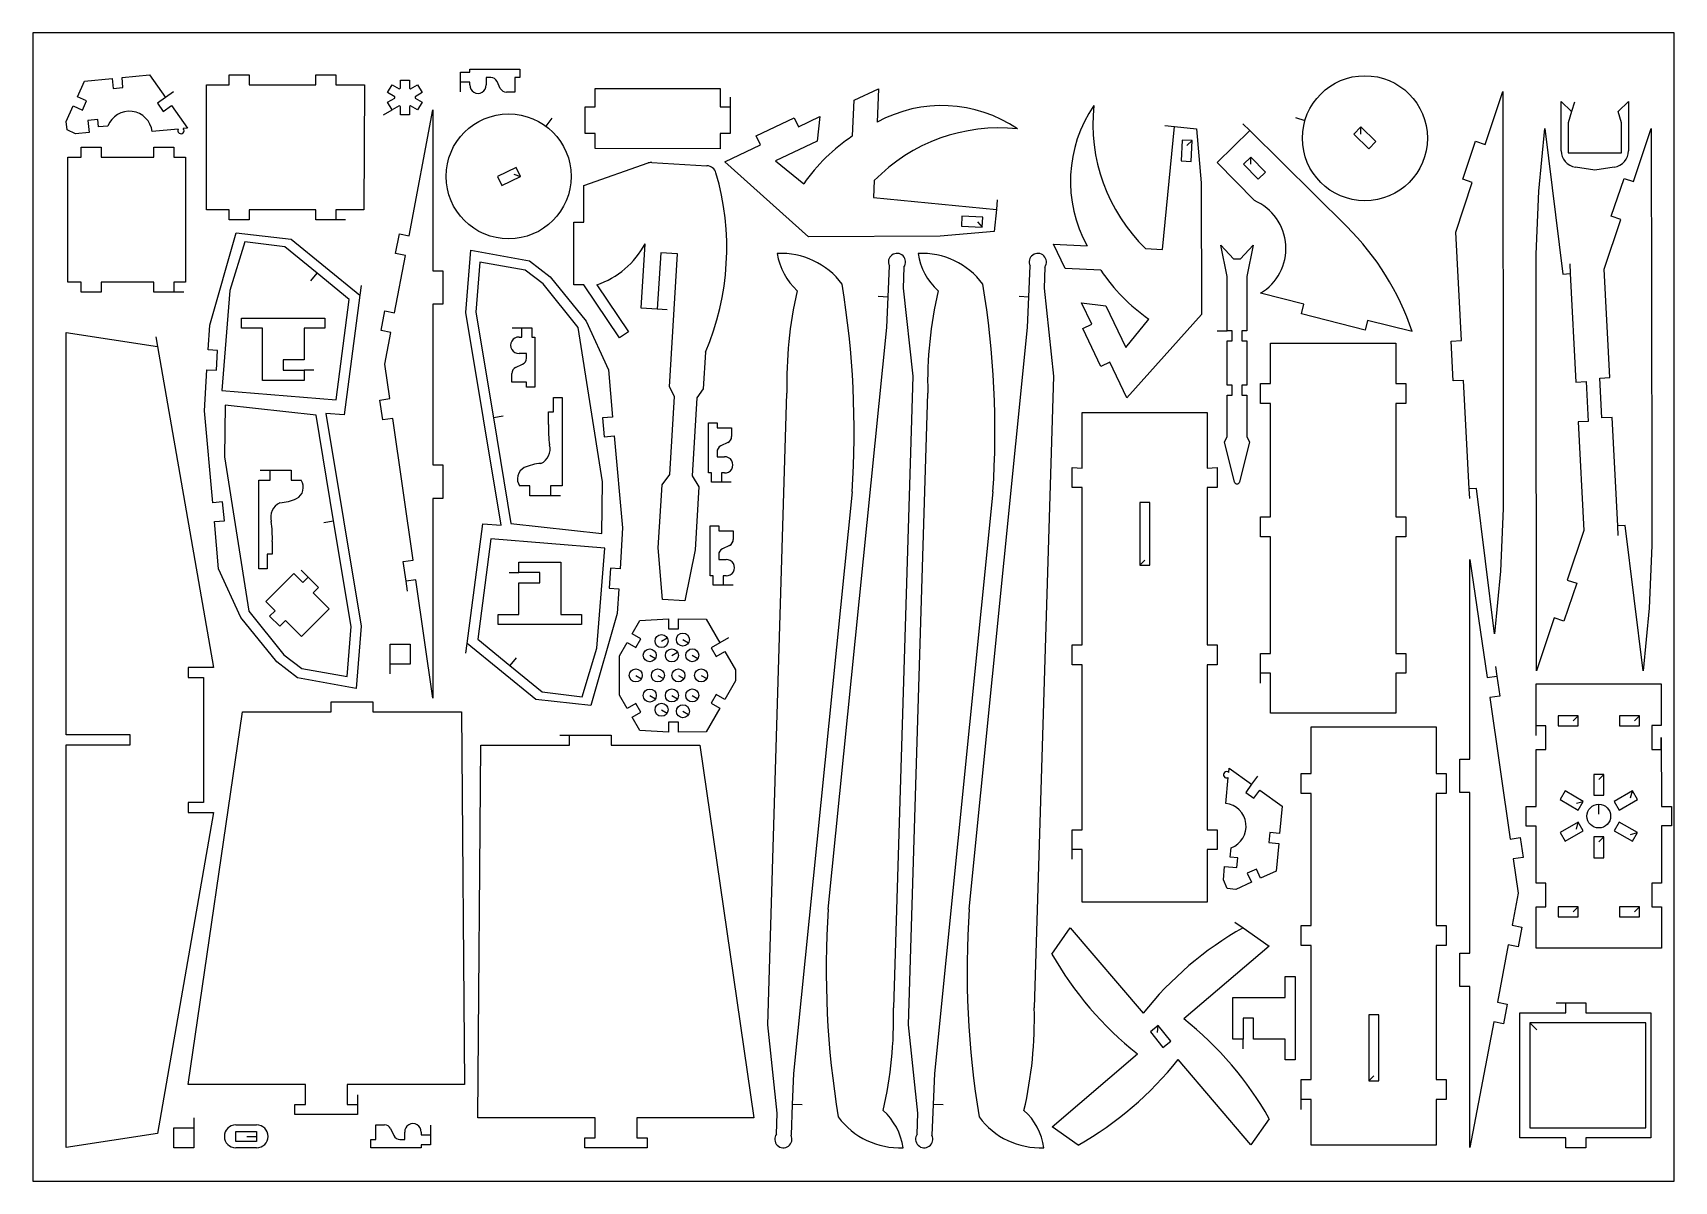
# Model space of a CAD drawing. Extents: x 0 to 500, y 0 to 350.
import ezdxf

# ---------------------------------------------------------------- set-up
doc = ezdxf.new("R2010")
doc.units = 0
doc.header["$MEASUREMENT"] = 0
doc.layers.add('01', color=5, linetype='Continuous')
doc.layers.add('DEFAULT', color=7, linetype='Continuous')

msp = doc.modelspace()

# ---------------------------------------------------------------- linework, layer by layer
at = {"layer": '01'}
msp.add_lwpolyline([(0, 0), (500, 0), (500, 350), (0, 350)], close=True, dxfattribs=at)
at = {"layer": 'DEFAULT'}
for p, q in [((13.5895, 330.5038), (15.7471, 335.2383)), ((15.7471, 335.2383), (24.1347, 336.0459)), ((24.1347, 336.0459), (24.4268, 333.0119)), ((27.1687, 336.338), (35.5563, 337.1458)), ((27.4608, 333.3041), (27.1687, 336.338)), ((35.5563, 337.1458), (40.4495, 330.2856)), ((59.8009, 334.1335), (59.8009, 337.1815)), ((59.8009, 337.1815), (65.8969, 337.1815)), ((65.8969, 337.1815), (65.8969, 334.1335)), ((86.161, 334.1335), (86.161, 337.1815)), ((86.161, 337.1815), (92.257, 337.1815)), ((92.257, 337.1815), (92.257, 334.1335)), ((111.9717, 333.1035), (111.9717, 335.6028)), ((111.9717, 335.6028), (114.7149, 335.6028)), ((114.7149, 335.6028), (114.7149, 333.1035)), ((130.2998, 335.0001), (130.2998, 338.0481)), ((130.2998, 338.0481), (133.143, 338.0481)), ((133.143, 335.0002), (130.2998, 335.0002)), ((130.2998, 332.0001), (130.2998, 335.0001)), ((133.143, 338.0481), (133.143, 338.9165)), ((133.143, 338.9165), (148.3964, 338.9165)), ((133.143, 334.1317), (133.143, 335.0002)), ((139.5669, 336.3528), (138.0893, 336.3528)), ((138.0893, 336.3528), (138.0893, 334.1317)), ((142.4085, 333.0717), (141.4028, 335.1918)), ((148.3964, 336.3528), (146.8724, 336.3528)), ((146.8724, 336.3528), (146.8724, 331.9107)), ((148.3964, 338.9165), (148.3964, 336.3528)), ((16.363, 329.2398), (13.5895, 330.5038)), ((24.4268, 333.0119), (27.4608, 333.3041)), ((40.4495, 330.2857), (37.9681, 328.5157)), ((42.8918, 332.0278), (40.4495, 330.2857)), ((52.8918, 296.0335), (52.8918, 334.1335)), ((52.8918, 334.1335), (59.8009, 334.1335)), ((65.8969, 334.1335), (86.161, 334.1335)), ((92.257, 334.1335), (100.9912, 334.1335)), ((100.9912, 334.1335), (100.8679, 296.0335)), ((108.0868, 331.7761), (109.4584, 334.1518)), ((110.2512, 330.5265), (108.0868, 331.7761)), ((108.0868, 328.874), (110.2512, 330.1236)), ((109.4584, 334.1518), (111.6228, 332.9022)), ((110.2512, 330.1236), (110.2512, 330.5265)), ((111.6228, 332.9022), (111.9717, 333.1035)), ((114.7149, 333.1035), (115.0638, 332.9022)), ((115.0638, 332.9022), (117.2282, 334.1518)), ((118.5998, 331.7761), (116.4354, 330.5265)), ((116.4354, 330.5265), (116.4354, 330.1236)), ((116.4354, 330.1236), (118.5998, 328.874)), ((117.2282, 334.1518), (118.5998, 331.7761)), ((146.8724, 331.9107), (144.2444, 331.9107)), ((171.294, 332.9766), (209.394, 332.9786)), ((171.294, 327.4051), (171.294, 332.9766)), ((209.394, 332.9786), (209.394, 327.4051)), ((212.442, 330.4051), (212.442, 327.4051)), ((250.2337, 329.439), (257.6507, 332.9725)), ((257.6507, 332.9725), (257.1626, 322.7499)), ((442.4019, 315.951), (447.7845, 332.0866)), ((447.7845, 332.0866), (447.9265, 224.0422)), ((10.1678, 322.9958), (12.3255, 327.7303)), ((12.3255, 327.7303), (15.099, 326.4662)), ((15.099, 326.4662), (16.363, 329.2398)), ((37.9681, 328.5157), (39.738, 326.0343)), ((39.738, 326.0343), (42.2195, 327.8043)), ((42.2195, 327.8043), (47.1127, 320.9442)), ((106.8602, 324.9983), (109.4584, 326.4983)), ((109.4584, 326.4983), (108.0868, 328.874)), ((111.6228, 327.7479), (109.4584, 326.4983)), ((111.9717, 327.5465), (111.6228, 327.7479)), ((111.9717, 325.0473), (111.9717, 327.5465)), ((114.7149, 325.0473), (111.9717, 325.0473)), ((114.6498, 288.1617), (121.8943, 326.4798)), ((115.0638, 327.7479), (114.7149, 327.5465)), ((114.7149, 327.5465), (114.7149, 325.0473)), ((117.2282, 326.4983), (115.0638, 327.7479)), ((118.5998, 328.874), (117.2282, 326.4983)), ((121.8943, 326.4798), (121.8943, 277.4394)), ((168.246, 319.2771), (168.246, 327.4051)), ((168.246, 327.4051), (171.294, 327.4051)), ((209.394, 327.4051), (212.442, 327.4051)), ((212.442, 327.4051), (212.442, 319.2771)), ((249.7151, 318.5766), (250.2337, 329.439)), ((465.5997, 314.0728), (465.5997, 329.0311)), ((465.5997, 329.0311), (468.7373, 325.9757)), ((468.7372, 325.9756), (467.7162, 322.5355)), ((469.5908, 328.8516), (468.7372, 325.9756)), ((482.9272, 325.9757), (486.0648, 329.031)), ((483.9482, 322.5356), (482.9272, 325.9757)), ((486.0648, 329.031), (486.0648, 314.0728)), ((10.4187, 320.3909), (10.1678, 322.9958)), ((13.0433, 319.1948), (10.4187, 320.3909)), ((19.8175, 323.5571), (16.7836, 323.265)), ((16.7836, 323.265), (17.1375, 319.589)), ((20.0337, 321.3122), (19.8175, 323.5571)), ((22.8705, 321.5853), (20.0337, 321.3122)), ((44.2554, 320.6691), (36.3323, 319.9062)), ((47.1127, 320.9442), (45.8354, 320.8213)), ((158.0683, 323.9619), (156.2828, 321.5511)), ((220.392, 318.5981), (231.9446, 324.102)), ((231.9446, 324.102), (233.2555, 321.3504)), ((233.2555, 321.3504), (239.7734, 324.4556)), ((239.7734, 324.4556), (238.9015, 317.0165)), ((344.1168, 283.9805), (347.7827, 321.4298)), ((344.797, 321.7222), (347.7827, 321.4299)), ((347.7827, 321.4299), (354.5131, 320.7711)), ((354.5131, 320.7711), (355.932, 304.3244)), ((360.7595, 310.4496), (370.684, 320.1841)), ((368.5511, 322.2938), (370.684, 320.1841)), ((370.684, 320.1841), (400.2506, 290.9405)), ((384.6578, 324.1471), (387.5339, 323.2937)), ((404.5615, 321.3036), (402.4237, 319.131)), ((404.5789, 319.1484), (404.5615, 321.3036)), ((409.0877, 316.8499), (404.5615, 321.3036)), ((458.8037, 301.7247), (460.6352, 320.7965)), ((460.6352, 320.7965), (466.0803, 276.4773)), ((467.7162, 322.5355), (467.7162, 313.4357)), ((483.9482, 313.4357), (483.9482, 322.5356)), ((487.6574, 304.661), (493.0399, 320.7966)), ((493.0399, 320.7966), (493.1819, 212.7522)), ((17.1375, 319.589), (13.0433, 319.1948)), ((14.7445, 312.1482), (14.7445, 315.1962)), ((14.7445, 315.1962), (20.8405, 315.1962)), ((20.8405, 315.1962), (20.8405, 312.1482)), ((36.8541, 312.1482), (36.8541, 315.1962)), ((36.8541, 315.1962), (42.9501, 315.1962)), ((42.9501, 315.1962), (42.9501, 312.1482)), ((171.294, 319.2771), (168.246, 319.2771)), ((171.294, 314.6908), (171.294, 319.2771)), ((212.442, 319.2771), (209.394, 319.2771)), ((209.394, 319.2771), (209.394, 314.6393)), ((210.793, 310.6488), (221.7029, 315.8464)), ((221.7029, 315.8464), (220.392, 318.5981)), ((238.9015, 317.0165), (226.2195, 310.9746)), ((350.0775, 317.2905), (349.7963, 310.9468)), ((353.1225, 317.1556), (350.0775, 317.2905)), ((351.5325, 315.7006), (353.1225, 317.1556)), ((352.8413, 310.8118), (353.1225, 317.1556)), ((402.4237, 319.131), (406.9499, 314.6772)), ((406.9499, 314.6772), (409.0877, 316.8499)), ((435.5864, 305.394), (439.5113, 316.9319)), ((439.5113, 316.9319), (442.4019, 315.951)), ((10.6747, 274.0482), (10.6747, 312.1482)), ((10.6747, 312.1482), (14.7445, 312.1482)), ((20.8405, 312.1482), (36.8541, 312.1482)), ((42.9501, 312.1482), (46.5152, 312.1482)), ((46.5152, 312.1482), (46.5081, 274.0482)), ((167.8229, 303.4368), (187.4202, 310.336)), ((209.394, 314.6393), (171.294, 314.6908)), ((188.6154, 310.5035), (205.3714, 309.4956)), ((236.2469, 287.8536), (210.793, 310.6488)), ((226.2195, 310.9746), (234.8563, 303.9872)), ((349.7963, 310.9468), (352.8413, 310.8118)), ((372.1068, 298.8809), (360.7595, 310.4496)), ((371.0308, 312.0806), (368.8548, 309.9463)), ((371.01, 309.9255), (371.0308, 312.0806)), ((375.4773, 307.5473), (371.0308, 312.0806)), ((467.7162, 313.4357), (483.9482, 313.4357)), ((147.2785, 308.983), (141.5453, 306.253)), ((141.5453, 306.253), (142.8557, 303.5009)), ((142.8557, 303.5009), (148.5889, 306.231)), ((146.5578, 306.9518), (148.5889, 306.231)), ((148.5889, 306.231), (147.2785, 308.983)), ((368.8548, 309.9463), (373.3013, 305.413)), ((373.3013, 305.413), (375.4773, 307.5473)), ((438.4688, 304.4128), (435.5864, 305.394)), ((475.8322, 308.1269), (469.8961, 309.0536)), ((481.7684, 309.0536), (475.8322, 308.1269)), ((480.8419, 294.1039), (484.7668, 305.6419)), ((484.7668, 305.6419), (487.6574, 304.661)), ((167.829, 292.2692), (167.8229, 303.4368)), ((256.3128, 304.9495), (256.0668, 299.797)), ((355.932, 304.3244), (356.0601, 264.1607)), ((433.45, 289.2787), (438.4688, 304.4128)), ((457.9678, 282.5634), (458.8037, 301.7247)), ((59.8009, 296.0335), (52.8918, 296.0335)), ((59.8009, 292.9855), (59.8009, 296.0335)), ((86.161, 296.0335), (65.8969, 296.0335)), ((65.8969, 296.0335), (65.8969, 292.9855)), ((86.161, 292.9855), (86.161, 296.0335)), ((100.8679, 296.0335), (92.257, 296.0335)), ((92.257, 296.0335), (92.257, 292.9855)), ((256.0668, 299.797), (293.5161, 296.1311)), ((293.5161, 296.1311), (292.8573, 289.4007)), ((293.8084, 299.1168), (293.5161, 296.1311)), ((65.8969, 292.9855), (59.8009, 292.9855)), ((92.257, 292.9855), (86.161, 292.9855)), ((95.257, 292.9855), (92.257, 292.9855)), ((164.781, 292.2675), (167.829, 292.2692)), ((164.7914, 273.2078), (164.781, 292.2675)), ((283.0331, 294.1175), (282.898, 291.0724)), ((282.898, 291.0724), (289.2419, 290.7913)), ((289.3769, 293.8364), (283.0331, 294.1175)), ((287.7869, 292.3813), (289.2419, 290.7913)), ((289.2419, 290.7913), (289.3769, 293.8364)), ((478.7055, 277.9886), (483.7242, 293.1226)), ((483.7242, 293.1226), (480.8419, 294.1039)), ((53.8712, 260.9362), (61.9147, 288.9872)), ((64.6221, 286.3148), (60.0624, 271.468)), ((61.9147, 288.9872), (78.6796, 287.0964)), ((76.7569, 284.7314), (64.6221, 286.3148)), ((78.6796, 287.0964), (99.637, 270.059)), ((110.5224, 282.738), (111.6548, 288.7279)), ((111.6548, 288.7279), (114.6498, 288.1617)), ((185.3237, 266.0333), (186.5086, 285.7312)), ((276.4106, 287.9818), (236.2469, 287.8536)), ((292.8573, 289.4007), (276.4106, 287.9818)), ((314.4748, 278.1475), (310.9413, 285.5644)), ((310.9413, 285.5644), (321.1639, 285.0764)), ((363.8152, 275.7379), (361.9029, 285.3192)), ((361.9029, 285.3192), (365.7895, 281.1026)), ((367.8685, 281.1026), (371.7552, 285.3192)), ((371.7552, 285.3192), (369.8428, 275.7379)), ((435.182, 256.2303), (433.45, 289.2787)), ((86.5757, 276.7491), (76.7569, 284.7314)), ((110.213, 264.6943), (113.5173, 282.1718)), ((113.5173, 282.1718), (110.5224, 282.738)), ((131.9076, 264.7183), (133.4284, 283.7173)), ((133.4284, 283.7173), (151.2795, 280.5074)), ((136.1984, 280.1223), (134.9757, 264.8473)), ((150.0091, 277.6391), (136.1984, 280.1223)), ((151.2795, 280.5074), (157.5903, 275.6505)), ((191.2684, 282.9332), (190.2341, 265.7379)), ((196.3568, 282.6272), (191.2684, 282.9332)), ((193.9188, 242.0953), (196.3568, 282.6272)), ((338.9644, 284.2265), (344.1168, 283.9805)), ((365.7895, 281.1026), (367.8685, 281.1026)), ((457.9631, 263.5873), (457.9678, 282.5634)), ((84.6833, 274.4212), (86.5757, 276.7491)), ((96.3946, 268.7669), (86.5757, 276.7491)), ((121.8943, 277.4394), (124.9423, 277.4394)), ((124.9423, 277.4394), (124.9423, 267.2794)), ((155.4462, 273.4544), (150.0091, 277.6391)), ((157.5903, 275.6505), (168.5253, 262.1259)), ((260.524, 269.5645), (260.9175, 278.9567)), ((265.3593, 278.6084), (265.1638, 272.1887)), ((303.4256, 269.5645), (303.8192, 278.9567)), ((308.261, 278.6084), (308.0654, 272.1887)), ((325.3372, 277.6289), (314.4748, 278.1475)), ((363.8152, 259.1493), (363.8152, 275.7379)), ((369.8428, 275.7379), (369.8428, 259.1493)), ((466.0803, 276.4773), (468.3389, 276.5957)), ((468.1818, 279.5916), (468.3389, 276.5957)), ((468.3389, 276.5957), (470.0708, 243.5473)), ((480.4375, 244.9403), (478.7055, 277.9886)), ((14.7445, 274.0482), (10.6747, 274.0482)), ((14.7445, 271.0002), (14.7445, 274.0482)), ((20.8405, 271.0002), (14.7445, 271.0002)), ((36.8541, 274.0482), (20.8405, 274.0482)), ((20.8405, 274.0482), (20.8405, 271.0002)), ((36.8541, 271.0002), (36.8541, 274.0482)), ((42.9501, 271.0002), (36.8541, 271.0002)), ((46.5081, 274.0482), (42.9501, 274.0482)), ((42.9501, 274.0482), (42.9501, 271.0002)), ((45.9501, 271.0002), (42.9501, 271.0002)), ((60.0624, 271.468), (57.6208, 240.9652)), ((99.637, 270.0591), (94.8745, 233.5614)), ((100.0252, 273.0338), (99.637, 270.0591)), ((166.1551, 260.2095), (155.4462, 273.4544)), ((167.8395, 273.1532), (164.7914, 273.2078)), ((178.7112, 257.0166), (167.8395, 273.1532)), ((171.7683, 273.2117), (181.4406, 258.8555)), ((265.1638, 272.1887), (268.0276, 245.3577)), ((308.0654, 272.1887), (310.9294, 245.3577)), ((387.1794, 267.272), (373.9953, 270.6055)), ((92.4035, 238.1809), (96.3946, 268.7669)), ((106.0855, 259.2707), (107.218, 265.2606)), ((107.218, 265.2606), (110.213, 264.6943)), ((124.9423, 267.2794), (121.8943, 267.2794)), ((121.8943, 267.2794), (121.8943, 218.2787)), ((190.2341, 265.7379), (185.3237, 266.0333)), ((193.2287, 265.5578), (190.2341, 265.7379)), ((257.5266, 269.6902), (260.524, 269.5645)), ((260.1303, 260.1724), (260.5239, 269.5645)), ((300.4282, 269.6902), (303.4256, 269.5645)), ((303.032, 260.1724), (303.4256, 269.5645)), ((322.5635, 261.1693), (319.4583, 267.6872)), ((319.4583, 267.6872), (326.8973, 266.8152)), ((326.8973, 266.8152), (332.9392, 254.1332)), ((386.4323, 264.317), (387.1794, 267.272)), ((53.4082, 253.3972), (53.8712, 260.9362)), ((63.5856, 259.9781), (63.5856, 263.0261)), ((63.5856, 263.0261), (88.9856, 263.0261)), ((88.9856, 263.0261), (88.9856, 259.9781)), ((142.6273, 199.9102), (131.9076, 264.7183)), ((134.9757, 264.8473), (140.305, 232.6275)), ((146.0001, 260.0966), (149.0001, 260.0966)), ((149.0001, 260.0966), (152.0481, 260.0966)), ((149.0001, 257.2534), (149.0001, 260.0966)), ((152.0481, 260.0966), (152.0481, 257.2534)), ((173.5025, 213.1459), (166.1551, 260.2095)), ((168.5253, 262.1259), (175.3168, 247.2669)), ((242.3331, 82.8743), (260.1303, 260.1724)), ((285.2348, 82.8743), (303.032, 260.1724)), ((319.8118, 259.8584), (322.5635, 261.1693)), ((332.9392, 254.1332), (339.9266, 262.77)), ((356.0601, 264.1607), (333.2649, 238.7068)), ((405.8581, 259.4052), (386.4323, 264.317)), ((406.6053, 262.3602), (405.8581, 259.4052)), ((420.2013, 258.9225), (406.6053, 262.3602)), ((458.1051, 155.5429), (457.9631, 263.5873)), ((10.1777, 135.9892), (10.1777, 258.6765)), ((10.1777, 258.6765), (37.97, 254.3943)), ((37.4532, 257.3495), (37.97, 254.3943)), ((69.9356, 259.9781), (63.5856, 259.9781)), ((69.9356, 244.0002), (69.9356, 259.9781)), ((88.9856, 259.9781), (82.6356, 259.9781)), ((82.6356, 259.9781), (82.6356, 250.319)), ((109.0805, 258.7045), (106.0855, 259.2707)), ((107.2406, 248.973), (109.0805, 258.7045)), ((148.1317, 257.2534), (149.0001, 257.2534)), ((152.0481, 257.2534), (152.9165, 257.2534)), ((152.9165, 257.2534), (152.9165, 242.0001)), ((181.4406, 258.8555), (178.7112, 257.0166)), ((325.3156, 248.3058), (319.8118, 259.8584)), ((360.8152, 259.1493), (363.8152, 259.1493)), ((365.3393, 259.1493), (363.8153, 259.1493)), ((363.8153, 242.6358), (363.8153, 256.1013)), ((363.8153, 256.1013), (365.3393, 256.1013)), ((365.3393, 256.1013), (365.3393, 259.1493)), ((369.8428, 259.1493), (368.3188, 259.1493)), ((368.3188, 259.1493), (368.3188, 256.1013)), ((368.3188, 256.1013), (369.8428, 256.1013)), ((369.8428, 256.1013), (369.8428, 242.6358)), ((377.0686, 243.1347), (377.0686, 255.4102)), ((377.0686, 255.4102), (415.1686, 255.4102)), ((415.1686, 255.4102), (415.1686, 243.1347)), ((432.0765, 256.0677), (435.182, 256.2303)), ((432.7131, 243.9195), (432.0765, 256.0677)), ((37.97, 254.3943), (55.0802, 156.5632)), ((56.3016, 253.2166), (53.4082, 253.3972)), ((55.9215, 247.1324), (56.3016, 253.2166)), ((82.6356, 250.319), (76.2856, 250.319)), ((76.2856, 250.319), (76.2856, 247.1765)), ((150.3528, 252.3071), (148.1317, 252.3071)), ((150.3528, 250.8296), (150.3528, 252.3071)), ((204.907, 252.6312), (204.2359, 241.4747)), ((52.2661, 234.7984), (53.0346, 247.3127)), ((53.0346, 247.3127), (55.9215, 247.1324)), ((76.2856, 247.1765), (82.6356, 247.1765)), ((85.6356, 247.1765), (82.6356, 247.1765)), ((82.6356, 247.1765), (82.6356, 244.0002)), ((108.7489, 238.4982), (107.2406, 248.973)), ((145.9107, 243.5241), (145.9107, 246.152)), ((147.0717, 247.9879), (149.1918, 248.9937)), ((175.3168, 247.2669), (176.612, 232.8868)), ((268.0276, 245.3577), (262.1603, 52.7864)), ((310.9294, 245.3577), (305.062, 52.7864)), ((328.0673, 249.6167), (325.3156, 248.3058)), ((333.2649, 238.7068), (328.0673, 249.6167)), ((57.6208, 240.9652), (92.4035, 238.1809)), ((82.6356, 244.0002), (69.9356, 244.0002)), ((150.3528, 243.5241), (145.9107, 243.5241)), ((150.3528, 242.0001), (150.3528, 243.5241)), ((152.9165, 242.0001), (150.3528, 242.0001)), ((195.4981, 239.197), (193.9188, 242.0953)), ((204.2359, 241.4747), (202.3205, 238.7867)), ((223.8629, 47.6055), (229.7303, 240.1768)), ((266.7646, 47.6055), (272.632, 240.1768)), ((365.3393, 242.6358), (363.8153, 242.6358)), ((365.3393, 239.5878), (365.3393, 242.6358)), ((369.8428, 242.6358), (368.3188, 242.6358)), ((368.3188, 242.6358), (368.3188, 239.5878)), ((374.0206, 237.0387), (374.0206, 243.1347)), ((374.0206, 243.1347), (377.0686, 243.1347)), ((415.1686, 243.1347), (418.2166, 243.1347)), ((418.2166, 243.1347), (418.2166, 237.0387)), ((435.8187, 244.0823), (432.7131, 243.9195)), ((437.5507, 211.0339), (435.8187, 244.0823)), ((470.0708, 243.5473), (473.1764, 243.7101)), ((473.1764, 243.7101), (473.813, 231.5619)), ((477.332, 244.7775), (480.4375, 244.9403)), ((477.9686, 232.6294), (477.332, 244.7775)), ((58.5424, 236.4802), (58.417, 220.7728)), ((86.2851, 233.5109), (58.5424, 236.4802)), ((105.732, 238.0638), (108.7489, 238.4982)), ((106.6009, 232.03), (105.732, 238.0638)), ((158.6587, 234.4339), (158.6587, 238.8755)), ((158.6587, 238.8755), (161.2224, 238.8755)), ((161.2224, 238.8755), (161.2224, 211.8954)), ((194.0635, 215.3466), (195.4981, 239.197)), ((202.3205, 238.7867), (200.8859, 214.9362)), ((363.8153, 226.8878), (363.8153, 239.5878)), ((363.8153, 239.5878), (365.3393, 239.5878)), ((368.3188, 239.5878), (369.8428, 239.5878)), ((369.8428, 239.5878), (369.8428, 226.8878)), ((377.0686, 237.0387), (374.0206, 237.0387)), ((377.0686, 202.4397), (377.0686, 237.0387)), ((418.2166, 237.0387), (415.1686, 237.0387)), ((415.1686, 237.0387), (415.1686, 202.4397)), ((54.7931, 206.7437), (52.2661, 234.7984)), ((91.6145, 201.2911), (86.2851, 233.5109)), ((94.8745, 233.5614), (89.2922, 234.0082)), ((89.2922, 234.0082), (100.0119, 169.2003)), ((109.6177, 232.4644), (106.6009, 232.03)), ((115.833, 189.3011), (109.6177, 232.4644)), ((143.2647, 233.1171), (140.3049, 232.6275)), ((140.3049, 232.6275), (145.6344, 200.4077)), ((157.1015, 230.5948), (157.1015, 234.4339)), ((157.1015, 234.4339), (158.6587, 234.4339)), ((176.612, 232.8868), (173.5763, 232.6133)), ((173.5763, 232.6133), (174.0907, 226.9015)), ((205.8681, 215.8432), (205.8681, 231.0966)), ((205.8681, 231.0966), (208.4318, 231.0966)), ((208.4318, 231.0966), (208.4318, 229.5726)), ((319.6652, 217.343), (319.6652, 234.2936)), ((319.6652, 234.2936), (357.7652, 234.2936)), ((357.7652, 234.2936), (357.7652, 217.343)), ((473.813, 231.5619), (470.7075, 231.3992)), ((470.7075, 231.3992), (472.4395, 198.3508)), ((481.0742, 232.7921), (477.9686, 232.6294)), ((482.8062, 199.7438), (481.0742, 232.7921)), ((174.0907, 226.9015), (177.1265, 227.1749)), ((177.1265, 227.1749), (179.6534, 199.1202)), ((208.4318, 229.5726), (212.8739, 229.5726)), ((211.7129, 225.1087), (209.5928, 224.103)), ((212.8739, 229.5726), (212.8739, 226.9446)), ((363.0611, 225.3716), (363.8153, 226.8878)), ((366.0892, 213.0782), (363.0611, 225.3716)), ((370.5971, 225.3716), (367.5689, 213.0782)), ((369.8428, 226.8878), (370.5971, 225.3716)), ((58.417, 220.7728), (65.7644, 173.7091)), ((208.4318, 222.2671), (208.4318, 220.7895)), ((208.4318, 220.7895), (210.6529, 220.7895)), ((447.9265, 224.0422), (447.9218, 205.0661)), ((69.2978, 216.6608), (72.2978, 216.6608)), ((72.2978, 216.6608), (78.6478, 216.6608)), ((72.2978, 213.6127), (72.2978, 216.6607)), ((78.6478, 216.6608), (78.6478, 213.6127)), ((121.8943, 218.2787), (124.9423, 218.2787)), ((124.9423, 218.2787), (124.9423, 208.1187)), ((191.6678, 212.2497), (194.0635, 215.3466)), ((206.7365, 215.8432), (205.8681, 215.8432)), ((206.7365, 213), (206.7365, 215.8432)), ((210.6529, 215.8432), (209.7845, 215.8432)), ((209.7845, 215.8432), (209.7845, 213)), ((316.6172, 211.4208), (316.6172, 217.5281)), ((316.6172, 217.5281), (319.6652, 217.343)), ((357.7652, 217.343), (360.8132, 217.5281)), ((360.8132, 217.5281), (360.8132, 211.4208)), ((68.8143, 186.6325), (68.8143, 213.6127)), ((68.8143, 213.6127), (72.2978, 213.6127)), ((78.6478, 213.6127), (81.756, 213.6127)), ((151.3889, 211.8954), (148.2807, 211.8954)), ((151.3889, 208.8474), (151.3889, 211.8954)), ((161.2224, 211.8954), (157.7389, 211.8954)), ((157.7389, 211.8954), (157.7389, 208.8474)), ((173.3771, 197.4384), (173.5025, 213.1459)), ((190.5149, 193.0831), (191.6678, 212.2497)), ((200.8859, 214.9362), (202.893, 211.5744)), ((202.893, 211.5744), (201.7401, 192.4079)), ((209.7845, 213), (206.7365, 213)), ((212.7845, 213), (209.7845, 213)), ((249.5575, 210.0889), (231.7603, 32.7909)), ((292.4592, 210.0889), (274.662, 32.7909)), ((319.6652, 211.4208), (316.6172, 211.4208)), ((319.6652, 163.5), (319.6652, 211.4208)), ((360.8132, 211.4208), (357.7652, 211.4208)), ((357.7652, 211.4208), (357.7652, 163.5)), ((439.8093, 211.1522), (437.5507, 211.0338)), ((437.7077, 208.038), (437.5507, 211.0339)), ((445.2543, 166.833), (439.8093, 211.1522)), ((493.1819, 212.7522), (493.1772, 193.776)), ((57.8288, 207.0171), (54.7931, 206.7437)), ((58.3432, 201.3053), (57.8288, 207.0171)), ((124.9423, 208.1187), (121.8943, 208.1187)), ((121.8943, 208.1187), (121.8943, 147.2067)), ((157.7389, 208.8474), (151.3889, 208.8474)), ((160.7389, 208.8474), (157.7389, 208.8474)), ((340.2392, 206.8323), (337.1912, 206.8323)), ((337.1912, 206.8323), (337.1912, 187.7726)), ((340.2392, 187.7726), (340.2392, 206.8323)), ((447.9218, 205.0661), (447.0858, 185.9048)), ((55.3075, 201.0318), (58.3432, 201.3053)), ((56.6027, 186.6517), (55.3075, 201.0318)), ((88.6547, 200.8016), (91.6145, 201.2911)), ((96.9438, 169.0714), (91.6145, 201.291)), ((132.2825, 163.8594), (137.045, 200.357)), ((137.045, 200.357), (142.6273, 199.9102)), ((145.6344, 200.4077), (173.3771, 197.4384)), ((374.0206, 196.3438), (374.0206, 202.4397)), ((374.0206, 202.4397), (377.0686, 202.4397)), ((415.1686, 202.4397), (418.2166, 202.4397)), ((418.2166, 202.4397), (418.2166, 196.3438)), ((139.516, 195.7375), (135.5249, 165.1516)), ((174.2987, 192.9534), (139.516, 195.7375)), ((179.6534, 199.1202), (178.8849, 186.6059)), ((206.3782, 184.5125), (206.3782, 199.7658)), ((206.3782, 199.7658), (208.9418, 199.7658)), ((208.9418, 199.7658), (208.9418, 198.2418)), ((208.9418, 198.2418), (213.384, 198.2418)), ((213.384, 198.2418), (213.384, 195.6138)), ((377.0686, 196.3438), (374.0206, 196.3438)), ((377.0686, 160.7999), (377.0686, 196.3438)), ((418.2166, 196.3438), (415.1686, 196.3438)), ((415.1686, 196.3438), (415.1686, 160.7999)), ((472.4395, 198.3508), (467.4208, 183.2168)), ((485.0647, 199.8621), (482.8062, 199.7438)), ((482.9632, 196.7479), (482.8062, 199.7438)), ((490.5098, 155.5429), (485.0647, 199.8621)), ((72.9352, 191.0742), (71.378, 191.0742)), ((71.378, 191.0742), (71.378, 186.6325)), ((72.9352, 194.9132), (72.9352, 191.0742)), ((171.8571, 162.4505), (174.2987, 192.9534)), ((191.7937, 177.293), (190.5149, 193.0831)), ((201.7401, 192.4079), (198.5778, 176.8849)), ((208.9418, 190.9363), (208.9418, 189.4587)), ((212.2229, 193.7779), (210.1029, 192.7722)), ((493.1772, 193.776), (492.3413, 174.6148)), ((63.3942, 171.7926), (56.6027, 186.6517)), ((71.378, 186.6325), (68.8143, 186.6325)), ((70.9849, 176.6935), (79.4928, 185.2014)), ((79.4928, 185.2014), (82.2537, 182.4406)), ((81.7745, 186.204), (83.8958, 184.0826)), ((112.8161, 188.8667), (115.833, 189.3011)), ((113.6849, 182.8329), (112.8161, 188.8667)), ((145.0959, 185.5211), (148.0959, 185.5211)), ((148.0959, 185.5211), (148.0959, 188.6975)), ((148.0959, 188.6975), (160.7959, 188.6975)), ((154.4459, 185.5211), (148.0959, 185.5211)), ((154.4459, 182.3787), (154.4459, 185.5211)), ((160.7959, 188.6975), (160.7959, 172.7196)), ((175.998, 186.7862), (175.618, 180.702)), ((178.8849, 186.6059), (175.998, 186.7862)), ((208.9418, 189.4587), (211.1629, 189.4587)), ((338.7152, 189.2966), (337.1912, 187.7726)), ((337.1912, 187.7726), (340.2392, 187.7726)), ((437.7972, 128.615), (437.7972, 189.5271)), ((437.7972, 189.5271), (442.9898, 153.4664)), ((447.0858, 185.9048), (445.2543, 166.833)), ((82.2537, 182.4406), (83.8958, 184.0827)), ((83.8958, 184.0826), (87.0524, 180.926)), ((87.0524, 180.926), (85.4103, 179.2839)), ((116.7018, 183.2673), (113.6849, 182.8329)), ((114.1125, 179.8635), (113.6849, 182.8329)), ((121.8943, 147.2067), (116.7018, 183.2673)), ((148.0959, 172.7196), (148.0959, 182.3787)), ((148.0959, 182.3787), (154.4459, 182.3787)), ((175.618, 180.702), (178.5113, 180.5213)), ((178.5113, 180.5213), (178.0483, 172.9824)), ((207.2465, 184.5125), (206.3782, 184.5125)), ((207.2465, 181.6693), (207.2465, 184.5125)), ((210.2945, 181.6693), (207.2465, 181.6693)), ((211.1629, 184.5125), (210.2945, 184.5125)), ((210.2945, 184.5125), (210.2945, 181.6693)), ((213.2945, 181.6693), (210.2945, 181.6693)), ((470.3032, 182.2355), (466.3783, 170.6976)), ((467.4208, 183.2168), (470.3032, 182.2355)), ((73.8171, 173.8612), (70.9849, 176.6935)), ((85.4103, 179.2839), (90.2865, 174.4078)), ((198.5778, 176.8849), (191.7937, 177.293)), ((74.3292, 158.2681), (63.3942, 171.7926)), ((65.7644, 173.7091), (76.4733, 160.4642)), ((72.1391, 172.1832), (73.8171, 173.8612)), ((75.2028, 169.1195), (72.1391, 172.1832)), ((76.981, 170.8977), (75.2028, 169.1195)), ((81.8787, 166), (76.981, 170.8977)), ((90.2865, 174.4078), (81.8787, 166)), ((141.7459, 169.6716), (141.7459, 172.7196)), ((141.7459, 172.7196), (148.0959, 172.7196)), ((160.7959, 172.7196), (167.1459, 172.7196)), ((167.1459, 172.7196), (167.1459, 169.6716)), ((178.0483, 172.9824), (170.0048, 144.9313)), ((182.5977, 166.8629), (184.94, 170.9199)), ((184.94, 170.9199), (193.6255, 171.3688)), ((193.6255, 171.3688), (193.6255, 168.3208)), ((196.6735, 168.3208), (196.6735, 171.3688)), ((196.6735, 171.3688), (205.1403, 171.2988)), ((205.1403, 171.2988), (209.3131, 164.0714)), ((463.4876, 171.6785), (458.1051, 155.5429)), ((466.3783, 170.6976), (463.4876, 171.6785)), ((492.3413, 174.6148), (490.5098, 155.5429)), ((95.7211, 153.7962), (96.9438, 169.0714)), ((100.0119, 169.2003), (98.4911, 150.2013)), ((135.5249, 165.1516), (145.3438, 157.1694)), ((167.1459, 169.6716), (141.7459, 169.6716)), ((185.2373, 165.3389), (182.5977, 166.8629)), ((183.7133, 162.6992), (185.2373, 165.3389)), ((191.5179, 164.5965), (193.2327, 165.5865)), ((193.6255, 168.3208), (196.6735, 168.3208)), ((198.024, 165.0768), (199.7388, 164.0867)), ((211.9112, 165.5714), (209.3131, 164.0714)), ((76.4733, 160.4642), (81.9104, 156.2796)), ((108.8989, 157.6129), (108.8989, 163.7088)), ((108.8989, 163.7088), (114.9949, 163.7088)), ((114.9949, 163.7088), (114.9949, 157.6129)), ((131.8943, 160.8846), (132.2825, 163.8594)), ((153.24, 146.8222), (132.2825, 163.8595)), ((167.2975, 147.6038), (171.8571, 162.4505)), ((178.7313, 160.1662), (181.0737, 164.2233)), ((178.7313, 148.1022), (178.7313, 160.1662)), ((181.0737, 164.2233), (183.7133, 162.6992)), ((187.9198, 160.2706), (189.6346, 159.2806)), ((194.665, 160.2374), (196.3798, 161.2274)), ((200.8852, 160.2849), (202.6, 159.2948)), ((209.3131, 164.0714), (206.6735, 162.5473)), ((206.6735, 162.5473), (208.1975, 159.9077)), ((208.1975, 159.9077), (210.8371, 161.4317)), ((210.8371, 161.4317), (214.087, 155.8027)), ((316.6172, 157.404), (316.6172, 163.5)), ((316.6172, 163.5), (319.6652, 163.5)), ((357.7652, 163.5), (360.8132, 163.5)), ((360.8132, 163.5), (360.8132, 157.404)), ((374.0206, 154.8244), (374.0206, 160.7999)), ((374.0206, 160.7999), (377.0686, 160.7999)), ((415.1686, 160.7999), (418.2166, 160.7999)), ((418.2166, 160.7999), (418.2166, 154.8244)), ((55.0802, 156.5632), (47.3266, 156.5632)), ((47.3266, 156.5632), (47.3266, 153.5152)), ((80.64, 153.411), (74.3292, 158.2681)), ((81.9104, 156.2796), (95.7211, 153.7962)), ((108.8989, 154.6129), (108.8989, 157.6129)), ((114.9949, 157.6129), (108.8989, 157.6129)), ((147.2362, 159.4973), (145.3438, 157.1694)), ((145.3438, 157.1694), (155.1626, 149.1873)), ((214.087, 155.8027), (214.087, 152.4657)), ((319.6652, 157.404), (316.6172, 157.404)), ((319.6652, 107.0565), (319.6652, 157.404)), ((360.8132, 157.404), (357.7652, 157.404)), ((357.7652, 157.404), (357.7652, 107.0565)), ((445.5791, 156.8702), (446.0066, 153.9009)), ((47.3266, 153.5152), (51.9784, 153.5152)), ((51.9784, 153.5152), (51.9784, 115.4152)), ((98.4911, 150.2013), (80.64, 153.411)), ((183.6799, 154.1424), (185.3947, 153.1524)), ((190.4117, 154.1499), (192.1264, 153.1598)), ((196.6453, 154.1567), (198.36, 153.1667)), ((203.5933, 154.1644), (205.3081, 153.1744)), ((214.087, 152.4657), (210.8371, 146.8367)), ((374.0206, 151.8244), (374.0206, 154.8244)), ((377.0686, 154.8244), (374.0206, 154.8244)), ((377.0686, 142.6259), (377.0686, 154.8244)), ((418.2166, 154.8244), (415.1686, 154.8244)), ((415.1686, 154.8244), (415.1686, 142.6259)), ((442.9898, 153.4664), (446.0067, 153.9009)), ((446.0066, 153.9009), (446.8755, 147.8671)), ((458.0005, 138.8298), (458.0005, 151.5392)), ((458.0005, 151.5392), (496.0153, 151.5392)), ((496.0153, 151.5392), (496.0445, 138.8416)), ((90.8427, 143.0317), (90.8427, 146.0797)), ((90.8427, 146.0797), (103.5427, 146.0797)), ((103.5427, 146.0797), (103.5427, 143.0317)), ((170.0048, 144.9313), (153.24, 146.8222)), ((155.1626, 149.1873), (167.2975, 147.6038)), ((181.0737, 144.0452), (178.7313, 148.1022)), ((183.7133, 145.5692), (181.0737, 144.0452)), ((185.2373, 142.9296), (183.7133, 145.5692)), ((187.9333, 148.0236), (189.6481, 147.0336)), ((194.665, 148.031), (196.3798, 147.041)), ((200.8987, 148.0379), (202.6135, 147.0479)), ((208.1975, 148.3607), (206.6735, 145.7211)), ((206.6735, 145.7211), (209.3131, 144.1971)), ((210.8371, 146.8367), (208.1975, 148.3607)), ((446.8755, 147.8671), (443.8586, 147.4327)), ((443.8586, 147.4327), (450.0738, 104.2693)), ((47.3558, 29.451), (63.853, 143.0317)), ((63.853, 143.0317), (90.8427, 143.0317)), ((103.5427, 143.0317), (130.5856, 143.0317)), ((130.5856, 143.0317), (131.4654, 29.451)), ((182.5977, 141.4055), (185.2373, 142.9296)), ((184.94, 137.3485), (182.5977, 141.4055)), ((191.5179, 143.6719), (193.2327, 142.6819)), ((198.0481, 143.2398), (199.7628, 142.2498)), ((209.3131, 144.1971), (205.1403, 136.9697)), ((415.1686, 142.6259), (377.0686, 142.6259)), ((470.7278, 141.8778), (464.6437, 141.8778)), ((464.6437, 141.8778), (464.6437, 138.8298)), ((469.2039, 140.3538), (470.7278, 141.8778)), ((470.7278, 138.8298), (470.7278, 141.8778)), ((489.4572, 141.8778), (483.373, 141.8778)), ((483.373, 141.8778), (483.373, 138.8298)), ((487.9332, 140.3538), (489.4572, 141.8778)), ((489.4572, 138.8298), (489.4572, 141.8778)), ((29.686, 135.9892), (10.1777, 135.9892)), ((29.686, 132.9412), (29.686, 135.9892)), ((160.493, 135.9503), (163.493, 135.9503)), ((163.493, 135.9503), (176.193, 135.9503)), ((163.493, 132.9023), (163.493, 135.9503)), ((176.193, 135.9503), (176.193, 132.9023)), ((193.6255, 136.8996), (184.94, 137.3485)), ((196.6735, 139.9476), (193.6255, 139.9476)), ((193.6255, 139.9476), (193.6255, 136.8996)), ((196.6735, 136.8996), (196.6735, 139.9476)), ((205.1403, 136.9697), (196.6735, 136.8996)), ((389.4236, 138.4469), (427.5236, 138.4487)), ((389.4236, 124.2444), (389.4236, 138.4469)), ((427.5236, 138.4487), (427.5236, 124.2444)), ((460.8843, 138.8298), (458.0004, 138.8298)), ((458.0005, 135.8298), (458.0005, 138.8298)), ((460.8843, 131.5979), (460.8843, 138.8298)), ((464.6437, 138.8298), (470.7278, 138.8298)), ((483.373, 138.8298), (489.4572, 138.8298)), ((496.0445, 138.8416), (493.1689, 138.8416)), ((493.1689, 138.8416), (493.1689, 131.6097)), ((496.0528, 131.6097), (496.0528, 135.2257)), ((496.0528, 135.2257), (496.101, 114.2358)), ((10.1777, 10.254), (10.1777, 132.9412)), ((10.1777, 132.9412), (29.686, 132.9412)), ((135.5704, 19.3216), (136.4502, 132.9023)), ((136.4502, 132.9023), (163.493, 132.9023)), ((176.193, 132.9023), (203.1827, 132.9023)), ((203.1827, 132.9023), (219.68, 19.3216)), ((458.0004, 114.2115), (458.0004, 131.5979)), ((458.0004, 131.5979), (460.8843, 131.5979)), ((493.1689, 131.6097), (496.0528, 131.6097)), ((364.2996, 124.6071), (364.4225, 125.8844)), ((364.4225, 125.8844), (371.2825, 120.9911)), ((434.7492, 118.455), (434.7492, 128.615)), ((434.7492, 128.615), (437.7972, 128.615)), ((363.3845, 115.1039), (364.1474, 123.027)), ((371.2825, 120.9911), (369.5125, 118.5097)), ((373.0246, 123.4335), (371.2825, 120.9911)), ((386.3755, 118.1484), (386.3755, 124.2444)), ((386.3755, 124.2444), (389.4236, 124.2444)), ((427.5236, 124.2444), (430.5716, 124.2444)), ((430.5716, 124.2444), (430.5716, 118.1484)), ((478.5532, 123.9664), (475.5052, 123.9664)), ((475.5052, 123.9664), (475.5052, 117.6164)), ((477.0292, 122.4424), (478.5532, 123.9664)), ((478.5532, 117.6164), (478.5532, 123.9664)), ((51.9784, 115.4152), (47.3266, 115.4152)), ((47.3266, 115.4152), (47.3266, 112.3672)), ((369.5125, 118.5097), (371.994, 116.7397)), ((371.994, 116.7397), (373.7639, 119.2211)), ((373.7639, 119.2211), (380.624, 114.3279)), ((389.4236, 118.1484), (386.3755, 118.1484)), ((389.4236, 77.8856), (389.4236, 118.1484)), ((430.5716, 118.1484), (427.5236, 118.1484)), ((427.5236, 118.1484), (427.5236, 77.8856)), ((437.7972, 118.455), (434.7492, 118.455)), ((437.7972, 69.4544), (437.7972, 118.455)), ((466.7927, 118.9362), (465.2687, 116.2966)), ((465.2687, 116.2966), (470.7679, 113.1216)), ((472.2919, 115.7612), (466.7927, 118.9362)), ((470.2101, 115.2034), (472.2919, 115.7612)), ((470.7679, 113.1216), (472.2919, 115.7612)), ((475.5052, 117.6164), (478.5532, 117.6164)), ((487.2657, 118.9362), (481.7664, 115.7612)), ((481.7664, 115.7612), (483.2904, 113.1216)), ((483.2904, 113.1216), (488.7897, 116.2966)), ((486.7079, 116.8544), (487.2657, 118.9362)), ((488.7897, 116.2966), (487.2657, 118.9362)), ((55.0802, 112.3672), (37.97, 14.5361)), ((47.3266, 112.3672), (55.0802, 112.3672)), ((380.624, 114.3279), (379.8164, 105.9403)), ((454.9524, 108.2437), (454.9524, 114.2115)), ((454.9524, 114.2115), (458.0004, 114.2115)), ((477.0292, 111.8738), (477.0292, 114.8738)), ((496.101, 114.2358), (499.1484, 114.2358)), ((499.1484, 114.2358), (499.1484, 108.2816)), ((316.6172, 101.1343), (316.6172, 107.0565)), ((316.6172, 107.0565), (319.6652, 107.0565)), ((357.7652, 107.0565), (360.8132, 107.0565)), ((360.8132, 107.0565), (360.8132, 101.1343)), ((376.7824, 106.2325), (376.4903, 103.1985)), ((379.8164, 105.9403), (376.7824, 106.2325)), ((458.0004, 108.2437), (454.9524, 108.2437)), ((458.0004, 90.8574), (458.0004, 108.2437)), ((470.7679, 109.4112), (465.2687, 106.2362)), ((465.2687, 106.2362), (466.7927, 103.5966)), ((466.7927, 103.5966), (472.2919, 106.7716)), ((470.2101, 107.3294), (470.7679, 109.4112)), ((472.2919, 106.7716), (470.7679, 109.4112)), ((483.2904, 109.4112), (481.7664, 106.7716)), ((481.7664, 106.7716), (487.2657, 103.5966)), ((488.7897, 106.2362), (483.2904, 109.4112)), ((486.7079, 105.6784), (488.7897, 106.2362)), ((487.2657, 103.5966), (488.7897, 106.2362)), ((499.1484, 108.2816), (496.1004, 108.2816)), ((496.1004, 108.2816), (496.1004, 90.8574)), ((316.6172, 98.1343), (316.6172, 101.1343)), ((319.6652, 101.1343), (316.6172, 101.1343)), ((319.6652, 85.0001), (319.6652, 101.1343)), ((360.8132, 101.1343), (357.7652, 101.1343)), ((357.7652, 101.1343), (357.7652, 85.0001)), ((364.7905, 98.8054), (365.0636, 101.6421)), ((376.4903, 103.1985), (379.5242, 102.9064)), ((379.5242, 102.9064), (378.7166, 94.5188)), ((450.0738, 104.2693), (453.0907, 104.7037)), ((453.0907, 104.7037), (453.9595, 98.6699)), ((478.5532, 104.9164), (475.5052, 104.9164)), ((475.5052, 104.9164), (475.5052, 98.5664)), ((477.0292, 103.3924), (478.5532, 104.9164)), ((478.5532, 98.5664), (478.5532, 104.9164)), ((362.6731, 91.8149), (363.0673, 95.9092)), ((363.0673, 95.9092), (366.7433, 95.5552)), ((367.0354, 98.5892), (364.7905, 98.8054)), ((366.7433, 95.5552), (367.0354, 98.5892)), ((372.7181, 95.1347), (369.9445, 93.8707)), ((373.9821, 92.3611), (372.7181, 95.1347)), ((453.9595, 98.6699), (450.9427, 98.2355)), ((450.9427, 98.2355), (452.451, 87.7608)), ((475.5052, 98.5664), (478.5532, 98.5664)), ((363.8692, 89.1903), (362.6731, 91.8149)), ((371.2086, 91.0971), (366.4741, 88.9395)), ((369.9445, 93.8707), (371.2086, 91.0971)), ((378.7166, 94.5188), (373.9821, 92.3611)), ((460.8843, 90.8574), (458.0004, 90.8574)), ((460.8843, 83.6255), (460.8843, 90.8574)), ((496.1004, 90.8574), (493.2165, 90.8574)), ((493.2165, 90.8574), (493.2165, 83.6255)), ((357.7652, 85.0001), (319.6652, 85.0001)), ((366.4741, 88.9395), (363.8692, 89.1903)), ((452.451, 87.7608), (450.6111, 78.0293)), ((458.0004, 70.9936), (458.0004, 83.6255)), ((458.0004, 83.6255), (460.8843, 83.6255)), ((470.7279, 83.6255), (464.6438, 83.6255)), ((464.6438, 83.6255), (464.6438, 80.5775)), ((464.6438, 80.5775), (470.7279, 80.5775)), ((469.2039, 82.1015), (470.7279, 83.6255)), ((470.7279, 80.5775), (470.7279, 83.6255)), ((489.4572, 83.6255), (483.3731, 83.6255)), ((483.3731, 83.6255), (483.3731, 80.5775)), ((483.3731, 80.5775), (489.4572, 80.5775)), ((487.9332, 82.1015), (489.4572, 83.6255)), ((489.4572, 80.5775), (489.4572, 83.6255)), ((493.2165, 83.6255), (496.1004, 83.6255)), ((496.1004, 83.6255), (496.1004, 70.9936)), ((310.4227, 69.2308), (316.0356, 77.1959)), ((316.0356, 77.1959), (338.2387, 51.1966)), ((366.2012, 78.9784), (368.6534, 77.2503)), ((368.6534, 77.2503), (376.6185, 71.6374)), ((386.3755, 71.7896), (386.3755, 77.8856)), ((386.3755, 77.8856), (389.4236, 77.8856)), ((427.5236, 77.8856), (430.5716, 77.8856)), ((430.5716, 77.8856), (430.5716, 71.7896)), ((450.6111, 78.0293), (453.606, 77.4631)), ((453.606, 77.4631), (452.4736, 71.4732)), ((376.6185, 71.6374), (350.6193, 49.4343)), ((389.4236, 71.7896), (386.3755, 71.7896)), ((389.4236, 30.9526), (389.4236, 71.7896)), ((430.5716, 71.7896), (427.5236, 71.7896)), ((427.5236, 71.7896), (427.5236, 30.9526)), ((449.4786, 72.0394), (446.1743, 54.5619)), ((452.4736, 71.4732), (449.4786, 72.0394)), ((496.1004, 70.9936), (458.0004, 70.9936)), ((434.7492, 59.2944), (434.7492, 69.4544)), ((434.7492, 69.4544), (437.7972, 69.4544)), ((381.5038, 56.0065), (381.5038, 62.3565)), ((381.5038, 62.3565), (384.5518, 62.3565)), ((384.5518, 62.3565), (384.5518, 36.9565)), ((365.5259, 43.3065), (365.5259, 56.0065)), ((365.5259, 56.0065), (381.5038, 56.0065)), ((437.7972, 59.2944), (434.7492, 59.2944)), ((437.7972, 10.254), (437.7972, 59.2944)), ((409.9976, 50.6543), (406.9496, 50.6543)), ((406.9496, 50.6543), (406.9496, 30.6171)), ((409.9976, 30.6171), (409.9976, 50.6543)), ((446.1743, 54.5619), (449.1693, 53.9957)), ((449.1693, 53.9957), (448.0367, 48.0058)), ((453.0141, 13.2258), (453.0141, 51.3258)), ((453.0141, 51.3258), (467.0148, 51.3258)), ((464.0148, 54.3738), (467.0148, 54.3738)), ((467.0148, 54.3738), (473.0752, 54.3738)), ((467.0148, 51.3258), (467.0148, 54.3738)), ((473.0752, 54.3738), (473.0752, 51.3258)), ((473.0752, 51.3258), (492.8685, 51.3258)), ((492.8685, 51.3258), (492.8685, 13.2258)), ((226.7269, 20.7745), (223.8629, 47.6055)), ((269.6286, 20.7745), (266.7646, 47.6055)), ((342.8213, 47.4597), (340.4463, 45.5492)), ((340.4463, 45.5492), (344.2743, 40.7906)), ((342.589, 45.317), (342.8213, 47.4597)), ((346.6492, 42.7011), (342.8213, 47.4597)), ((371.8448, 49.6565), (368.7023, 49.6565)), ((368.7023, 49.6565), (368.7023, 43.3065)), ((371.8448, 43.3065), (371.8448, 49.6565)), ((445.0418, 48.5721), (437.7972, 10.254)), ((448.0367, 48.0058), (445.0418, 48.5721)), ((458.1834, 46.1565), (456.0621, 48.2778)), ((456.0621, 48.2778), (456.0621, 16.2738)), ((491.3445, 48.2778), (456.0621, 48.2778)), ((491.3445, 16.2738), (491.3445, 48.2778)), ((344.2743, 40.7906), (346.6492, 42.7011)), ((368.7022, 43.3065), (365.5259, 43.3065)), ((368.7023, 40.3066), (368.7023, 43.3066)), ((381.5038, 43.3065), (371.8448, 43.3065)), ((381.5038, 36.9565), (381.5038, 43.3065)), ((310.4771, 16.6129), (336.4763, 38.816)), ((371.0599, 11.0544), (348.8568, 37.0537)), ((384.5518, 36.9565), (381.5038, 36.9565)), ((231.7603, 32.7909), (231.3667, 23.3987)), ((274.662, 32.7909), (274.2684, 23.3987)), ((386.3755, 24.8566), (386.3755, 30.9526)), ((386.3755, 30.9526), (389.4236, 30.9526)), ((408.4735, 32.1411), (406.9496, 30.6171)), ((406.9496, 30.6171), (409.9976, 30.6171)), ((427.5236, 30.9526), (430.5716, 30.9526)), ((430.5716, 30.9526), (430.5716, 24.8566)), ((83.034, 29.451), (47.3558, 29.451)), ((83.034, 23.355), (83.034, 29.451)), ((131.4654, 29.451), (95.734, 29.451)), ((95.734, 29.451), (95.734, 23.355)), ((98.909, 26.355), (98.909, 23.355)), ((79.859, 20.307), (79.859, 23.355)), ((79.859, 23.355), (83.034, 23.355)), ((98.909, 20.307), (79.859, 20.307)), ((95.734, 23.355), (98.909, 23.355)), ((98.909, 23.355), (98.909, 20.307)), ((226.5313, 14.3549), (226.7269, 20.7745)), ((231.3667, 23.3987), (230.9731, 14.0065)), ((234.364, 23.2731), (231.3667, 23.3987)), ((269.433, 14.3549), (269.6286, 20.7745)), ((274.2684, 23.3987), (273.8748, 14.0065)), ((277.2658, 23.2731), (274.2684, 23.3987)), ((386.3755, 21.8566), (386.3755, 24.8566)), ((389.4236, 24.8566), (386.3755, 24.8566)), ((389.4236, 11), (389.4236, 24.8566)), ((430.5716, 24.8566), (427.5236, 24.8566)), ((427.5236, 24.8566), (427.5236, 11)), ((42.9837, 10.1777), (42.9837, 16.2737)), ((42.9837, 16.2737), (49.0797, 16.2737)), ((49.0797, 19.2737), (49.0797, 16.2737)), ((49.0797, 16.2737), (49.0797, 10.1777)), ((61.818, 17.1318), (68.1681, 17.1318)), ((61.8181, 12.1307), (61.8181, 15.1787)), ((61.8181, 15.1787), (68.1681, 15.1787)), ((68.1681, 15.1787), (68.1681, 12.1307)), ((104.5241, 12.7413), (104.5241, 17.1835)), ((104.5241, 17.1835), (107.1521, 17.1835)), ((108.988, 16.0224), (109.9937, 13.9024)), ((121.0966, 17.094), (121.0966, 14.094)), ((171.3018, 19.3216), (135.5704, 19.3216)), ((171.3018, 13.2256), (171.3018, 19.3216)), ((219.68, 19.3216), (184.0018, 19.3216)), ((184.0018, 19.3216), (184.0018, 13.2256)), ((318.442, 11), (310.4771, 16.6129)), ((376.6729, 19.0195), (371.0599, 11.0544)), ((456.0621, 16.2738), (491.3445, 16.2738)), ((37.97, 14.5361), (10.1777, 10.254)), ((49.0797, 10.1777), (42.9837, 10.1777)), ((68.1681, 12.1307), (61.8181, 12.1307)), ((68.1681, 10.1776), (61.8181, 10.1776)), ((65.1681, 13.6547), (68.1681, 13.6547)), ((103.0001, 10.1777), (103.0001, 12.7413)), ((103.0001, 12.7413), (104.5241, 12.7413)), ((118.2534, 10.1777), (103.0001, 10.1777)), ((111.8296, 12.7413), (113.3071, 12.7413)), ((113.3071, 12.7413), (113.3071, 14.9624)), ((118.2534, 14.9624), (118.2534, 14.094)), ((118.2534, 14.094), (121.0966, 14.094)), ((121.0966, 11.046), (118.2534, 11.046)), ((118.2534, 11.046), (118.2534, 10.1777)), ((121.0966, 14.094), (121.0966, 11.046)), ((168.1268, 10.1776), (168.1268, 13.2256)), ((168.1268, 13.2256), (171.3018, 13.2256)), ((187.1768, 10.1776), (168.1268, 10.1776)), ((184.0018, 13.2256), (187.1768, 13.2256)), ((187.1768, 13.2256), (187.1768, 10.1776)), ((427.5236, 11), (389.4236, 11)), ((467.0148, 13.2258), (453.0141, 13.2258)), ((467.0148, 10.1778), (467.0148, 13.2258)), ((473.1108, 10.1778), (467.0148, 10.1778)), ((492.8685, 13.2258), (473.1108, 13.2258)), ((473.1108, 13.2258), (473.1108, 10.1778))]:
    msp.add_line(p, q, dxfattribs=at)
for centre, radius in [((405.7969, 317.8749), 19.0499), ((144.9444, 306.2428), 19.05), ((191.5179, 164.5965), 1.9801), ((198.024, 165.0768), 1.9801), ((187.9198, 160.2706), 1.9801), ((194.665, 160.2374), 1.9801), ((200.8852, 160.2849), 1.9801), ((183.6799, 154.1424), 1.9801), ((190.4117, 154.1499), 1.9801), ((196.6453, 154.1567), 1.98), ((203.5933, 154.1644), 1.9801), ((187.9333, 148.0236), 1.9801), ((194.665, 148.031), 1.9801), ((200.8987, 148.0379), 1.9801), ((191.5179, 143.6719), 1.9801), ((198.0481, 143.2398), 1.98), ((477.0292, 111.2664), 3.6074)]:
    msp.add_circle(centre, radius, dxfattribs=at)
for centre, radius, start, end in [((139.5669, 334.3208), 2.032, 25.380884, 90), ((135.6162, 333.992), 2.477, 176.766842, 3.233298), ((144.2444, 333.9427), 2.032, 205.380884, 270), ((29.4008, 319.1375), 6.974, 6.328276, 159.452014), ((276.8957, 286.8721), 40.9465, 55.722264, 118.81116), ((357.0417, 304.8094), 40.9464, 145.7223, 208.811048), ((375.9337, 322.2406), 53.0264, 173.905315, 225.79827), ((45.098, 320.1985), 0.9652, 150.815684, 40.184194), ((294.3269, 267.9802), 53.0263, 83.905203, 135.798293), ((280.5121, 272.3494), 55.5464, 123.671943, 145.279463), ((188.4324, 307.461), 3.048, 86.557963, 109.395739), ((470.6796, 314.0728), 5.08, 180, 261.127598), ((480.9848, 314.0728), 5.08, 278.873422, 0), ((130.1852, 284.4464), 81.213, 336.936576, 16.352203), ((205.1884, 306.4531), 3.048, 16.352003, 86.557963), ((365.8072, 284.2594), 15.9209, 300.950704, 66.691363), ((342.9607, 233.0179), 81.4688, 18.540189, 45.314652), ((163.5497, 297.8253), 25.9495, 288.464418, 332.221026), ((227.9057, 259.614), 23.1664, 36.515847, 92.787441), ((245.6026, 285.5204), 19.0258, 188.363601, 227.965694), ((263.2463, 280.1593), 2.621, 323.720914, 207.312136), ((270.8074, 259.614), 23.1664, 36.515802, 92.787403), ((288.5043, 285.5204), 19.0258, 188.363608, 227.965694), ((306.1481, 280.1593), 2.6211, 323.720914, 207.311218), ((371.5644, 308.4259), 55.5465, 213.671969, 235.279534), ((353.1661, 243.5497), 123.4819, 166.97046, 181.565223), ((-22.7021, 228.7729), 272.8999, 356.074192, 9.411591), ((396.0678, 243.5497), 123.4819, 166.970455, 181.565223), ((20.1996, 228.7729), 272.8999, 356.074192, 9.411591), ((147.992, 254.7802), 2.477, 86.767174, 273.232945), ((148.3208, 250.8296), 2.032, 295.380884, 0), ((147.9427, 246.152), 2.032, 115.380884, 180), ((190.1314, 229.1064), 33.0633, 177.419865, 188.169733), ((210.8419, 226.9446), 2.032, 295.380884, 0), ((152.6849, 223.1597), 4.881, 295.447936, 14.816615), ((210.4638, 222.2671), 2.032, 115.380884, 180), ((210.7926, 218.3164), 2.477, 266.767194, 93.232945), ((151.5353, 214.0487), 3.9024, 118.187061, 213.489434), ((155.8439, 203.5959), 15.1936, 94.007002, 113.884965), ((78.5014, 211.4594), 3.9025, 298.186419, 33.489372), ((366.8291, 213.2605), 0.7619, 193.840905, 346.157448), ((77.3518, 202.3483), 4.881, 115.447855, 194.816638), ((74.1928, 221.9122), 15.1937, 274.006969, 293.884802), ((39.9053, 196.4016), 33.0633, 357.419866, 8.169733), ((211.352, 195.6138), 2.032, 295.378162, 0), ((210.9738, 190.9363), 2.032, 115.378162, 180), ((211.3026, 186.9856), 2.477, 266.767055, 93.232945), ((363.6768, 123.8697), 0.9652, 49.815953, 299.181556), ((362.6159, 108.1724), 6.9739, 290.547058, 83.672725), ((514.5927, 64.1904), 272.8999, 176.074213, 189.411612), ((557.4944, 64.1904), 272.9, 176.074215, 189.411609), ((420.29, -13.8096), 104.6815, 119.555918, 141.611521), ((401.4825, 120.8674), 104.6816, 209.555954, 231.611558), ((138.7244, 49.4136), 123.482, 346.970473, 1.565177), ((181.6261, 49.4136), 123.482, 346.970473, 1.565177), ((285.6131, -32.6171), 104.6816, 29.555951, 51.611557), ((266.8055, 102.0599), 104.6815, 299.555875, 321.611521), ((246.2879, 7.4428), 19.0259, 8.363873, 47.965684), ((289.1897, 7.4428), 19.0259, 8.36388, 47.965718), ((61.818, 13.6547), 3.4772, 90, 270), ((68.1681, 13.6547), 3.4771, 270, 90), ((107.1521, 15.1515), 2.032, 25.378352, 90), ((115.7803, 15.1022), 2.4771, 356.76461, 183.23526), ((263.985, 33.3493), 23.1664, 216.515861, 272.787404), ((306.8867, 33.3493), 23.1664, 216.515861, 272.787404), ((111.8296, 14.7733), 2.032, 205.378376, 270), ((228.6442, 12.8039), 2.6211, 143.719019, 27.310935), ((271.546, 12.8039), 2.6211, 143.719216, 27.311088)]:
    msp.add_arc(centre, radius, start, end, dxfattribs=at)

doc.saveas('drawing.dxf')
